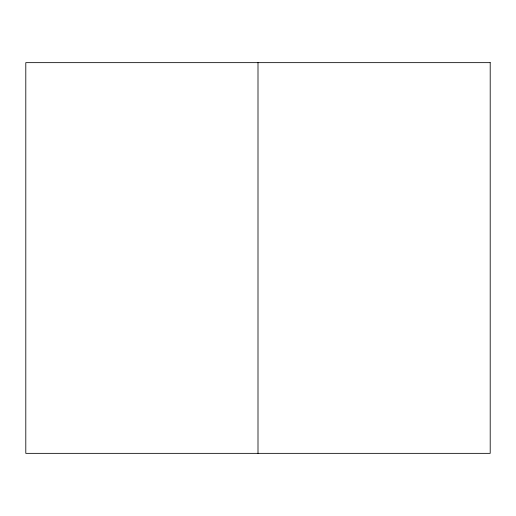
<?xml version="1.0" encoding="UTF-8"?>
<svg xmlns="http://www.w3.org/2000/svg" width="516" height="516" viewBox="0 0 516 516"><rect width="100%" height="100%" fill="white"/><g stroke="black" fill="none" stroke-linecap="round" stroke-linejoin="round"><path stroke-width="0.77" d="M258 62.649L258 453.351M490.2 62.649L25.8 62.649L25.8 453.351L490.2 453.351L490.2 62.649"/></g></svg>
